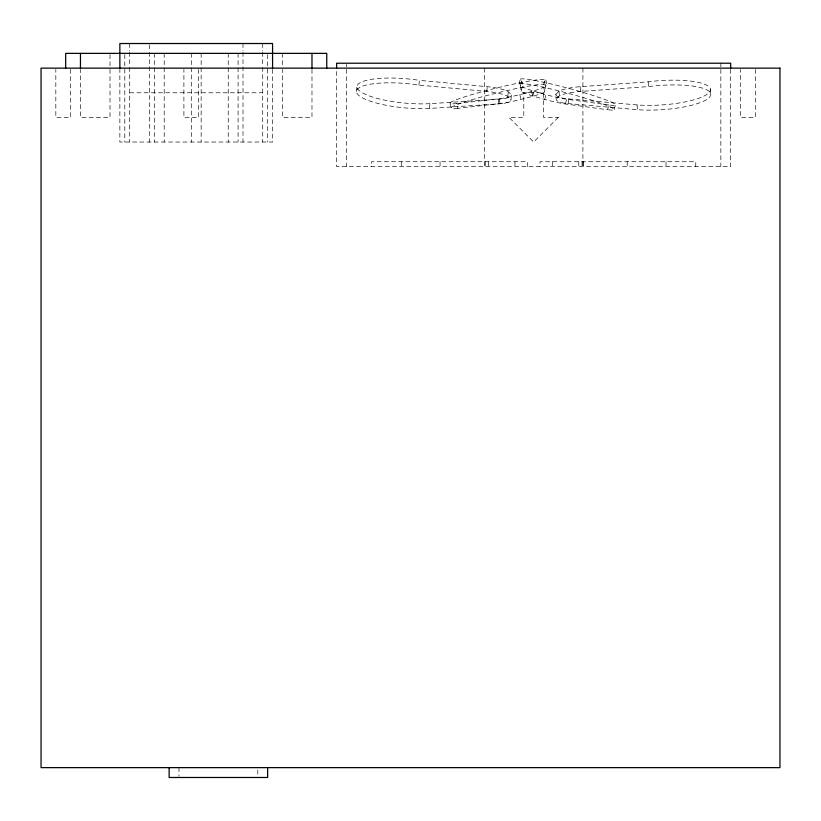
<?xml version="1.0" encoding="UTF-8"?>
<svg xmlns="http://www.w3.org/2000/svg" width="821" height="821" viewBox="0 0 821 821"><rect width="100%" height="100%" fill="white"/><g stroke="black" fill="none" stroke-linecap="round" stroke-linejoin="round"><path stroke-width="0.62" stroke-dasharray="4.11 3.08" d="M356.509 91.357L356.95 86.605M418.936 85.097L419.367 80.345L487.222 86.687A24.63 5.86 5.5 0 1 508.291 91.624L511.411 94.959L510.98 99.71A24.63 6.086 5.2 0 1 498.419 103.887L429.516 108.434A49.26 12.182 5.2 0 1 356.848 92.978A49.26 12.182 5.2 0 1 418.936 85.097L486.791 91.449A24.63 6.086 5.2 0 1 507.86 96.375L510.98 99.71M429.516 108.434L429.947 103.682L498.85 99.136A24.63 6.075 5.1 0 0 511.411 94.959M486.791 91.449L487.222 86.687M498.419 103.887L498.85 99.136M507.86 96.375L508.291 91.624M544.713 91.685L543.543 86.913L544.272 81.32A49.26 3.807 -13.7 0 0 491.338 89.304A49.26 3.807 -13.7 0 0 456.692 103.579L457.851 108.351L500.143 103.518A24.63 1.899 -13.7 0 0 520.966 99.423L532.901 96.262A24.63 1.899 -13.7 0 0 544.713 91.685L545.442 86.092L544.272 81.32M519.005 84.142L520.268 79.401M520.504 85.569L521.776 80.817A49.26 3.807 15 0 1 574.526 89.971A49.26 3.807 15 0 1 608.854 105.006L607.581 109.747L565.402 103.98A24.63 1.899 15 0 1 544.682 99.433L532.819 96.006A24.63 1.899 15 0 1 521.119 91.172L520.504 85.569A49.26 3.807 15 0 1 573.253 94.713A49.26 3.807 15 0 1 607.581 109.747M521.119 91.172L522.382 86.431L521.776 80.817M532.819 96.006L534.091 91.254A24.63 2.042 14.4 0 1 522.382 86.431M544.682 99.433L545.955 94.692A24.63 1.878 15 0 0 566.675 99.228L608.854 105.006M565.402 103.98L566.675 99.228M614.19 109.542L615.452 104.79M555.848 94.415L559.039 91.152A24.63 5.86 -4.3 0 1 580.211 86.687L648.19 81.833A49.26 12.182 -3.9 0 1 710.093 91.08A49.26 12.182 -3.9 0 1 637.096 104.934L568.317 98.869A24.63 6.075 -3.9 0 1 555.848 94.415L556.176 99.177A24.63 6.086 -3.9 0 0 568.645 103.631L637.424 109.696A49.26 12.182 -3.9 0 0 710.422 95.841A49.26 12.182 -3.9 0 0 648.518 86.595L580.539 91.449A24.63 6.086 -3.9 0 0 559.368 95.913L556.176 99.177M456.692 103.579L498.983 98.746A24.63 1.878 -13.7 0 0 519.796 94.651L531.741 91.49A24.63 2.042 -13.2 0 0 543.543 86.913M129.718 92.773L262.72 92.773M534.091 91.254L545.955 94.692M545.811 79.935L546.981 84.707M531.741 91.49L532.901 96.262M519.796 94.651L520.966 99.423M498.983 98.746L500.143 103.518M450.093 103.23L451.263 108.003M710.463 89.458L710.791 94.22M648.19 81.833L648.518 86.595M637.096 104.934L637.424 109.696M580.211 86.687L580.539 91.449M568.317 98.869L568.645 103.631M559.039 91.152L559.368 95.913M755.32 69.405L755.32 117.403L740.542 117.403L740.542 69.405M730.69 69.426L730.69 166.663L336.61 166.663L336.61 69.426M720.838 63.217L720.838 66.912M720.838 69.426L720.838 166.663M695.756 166.663L695.756 161.737L540.013 161.737L540.013 166.663M666.016 161.737L666.016 166.663M627.244 161.737L627.244 166.663M583.351 161.737L583.351 166.663M582.91 68.143L582.91 166.663M582.068 161.737L582.068 166.663M578.774 161.737L578.774 166.663M552.328 161.737L552.328 166.663M527.287 166.663L527.287 161.737L371.544 161.737L371.544 166.663M514.972 161.737L514.972 166.663M488.526 161.737L488.526 166.663M485.232 161.737L485.232 166.663M484.39 68.143L484.39 166.663M440.056 161.737L440.056 166.663M401.284 161.737L401.284 166.663M346.462 64.449L346.462 66.912M346.462 69.426L346.462 166.663M311.98 69.405L311.98 117.403L282.424 117.403L282.424 69.405M282.424 53.365L282.424 66.912M272.572 69.416L272.572 142.033L119.866 142.033L119.866 69.416M267.646 54.627L267.646 142.033M262.72 43.513L262.72 51.087M262.72 52.359L262.72 66.244M262.72 67.353L262.72 142.033M257.794 770.098L257.794 776.256M243.016 43.513L243.016 51.087M243.016 52.359L243.016 142.033M238.09 53.365L238.09 142.033M228.238 53.365L228.238 142.033M201.145 53.365L201.145 142.033M198.682 69.405L198.682 117.403L183.904 117.403L183.904 69.405M191.293 53.365L191.293 142.033M178.978 767.635L178.978 776.256M164.2 53.365L164.2 142.033M154.348 53.365L154.348 142.033M149.422 44.775L149.422 51.087M149.422 52.359L149.422 142.033M129.718 43.513L129.718 51.087M129.718 52.359L129.718 66.244M129.718 67.353L129.718 142.033M124.792 54.627L124.792 142.033M110.014 54.597L110.014 66.912M110.014 69.405L110.014 117.403L80.458 117.403L80.458 69.405M70.606 69.405L70.606 117.403L55.828 117.403L55.828 69.405M457.851 108.351A49.26 3.807 -13.7 0 1 492.508 94.076A49.26 3.807 -13.7 0 1 545.442 86.092M429.947 103.682A49.26 12.182 5.2 0 1 357.279 88.227A49.26 12.182 5.2 0 1 419.367 80.345M558.28 117.403L533.65 142.033L509.02 117.403L523.798 117.403L523.798 92.773L543.502 92.773L543.502 117.403L558.28 117.403"/><path stroke-width="1.23" d="M730.69 68.143L730.69 63.217L336.61 63.217L336.61 68.143M326.758 68.143L326.758 53.365L65.68 53.365L65.68 68.143M311.98 53.365L311.98 68.143M272.572 68.143L272.572 43.513L119.866 43.513L119.866 68.143M267.646 767.635L267.646 777.487L169.126 777.487L169.126 767.635M80.458 53.365L80.458 68.143M779.95 68.143L41.05 68.143L41.05 767.635L779.95 767.635L779.95 68.143"/></g></svg>
